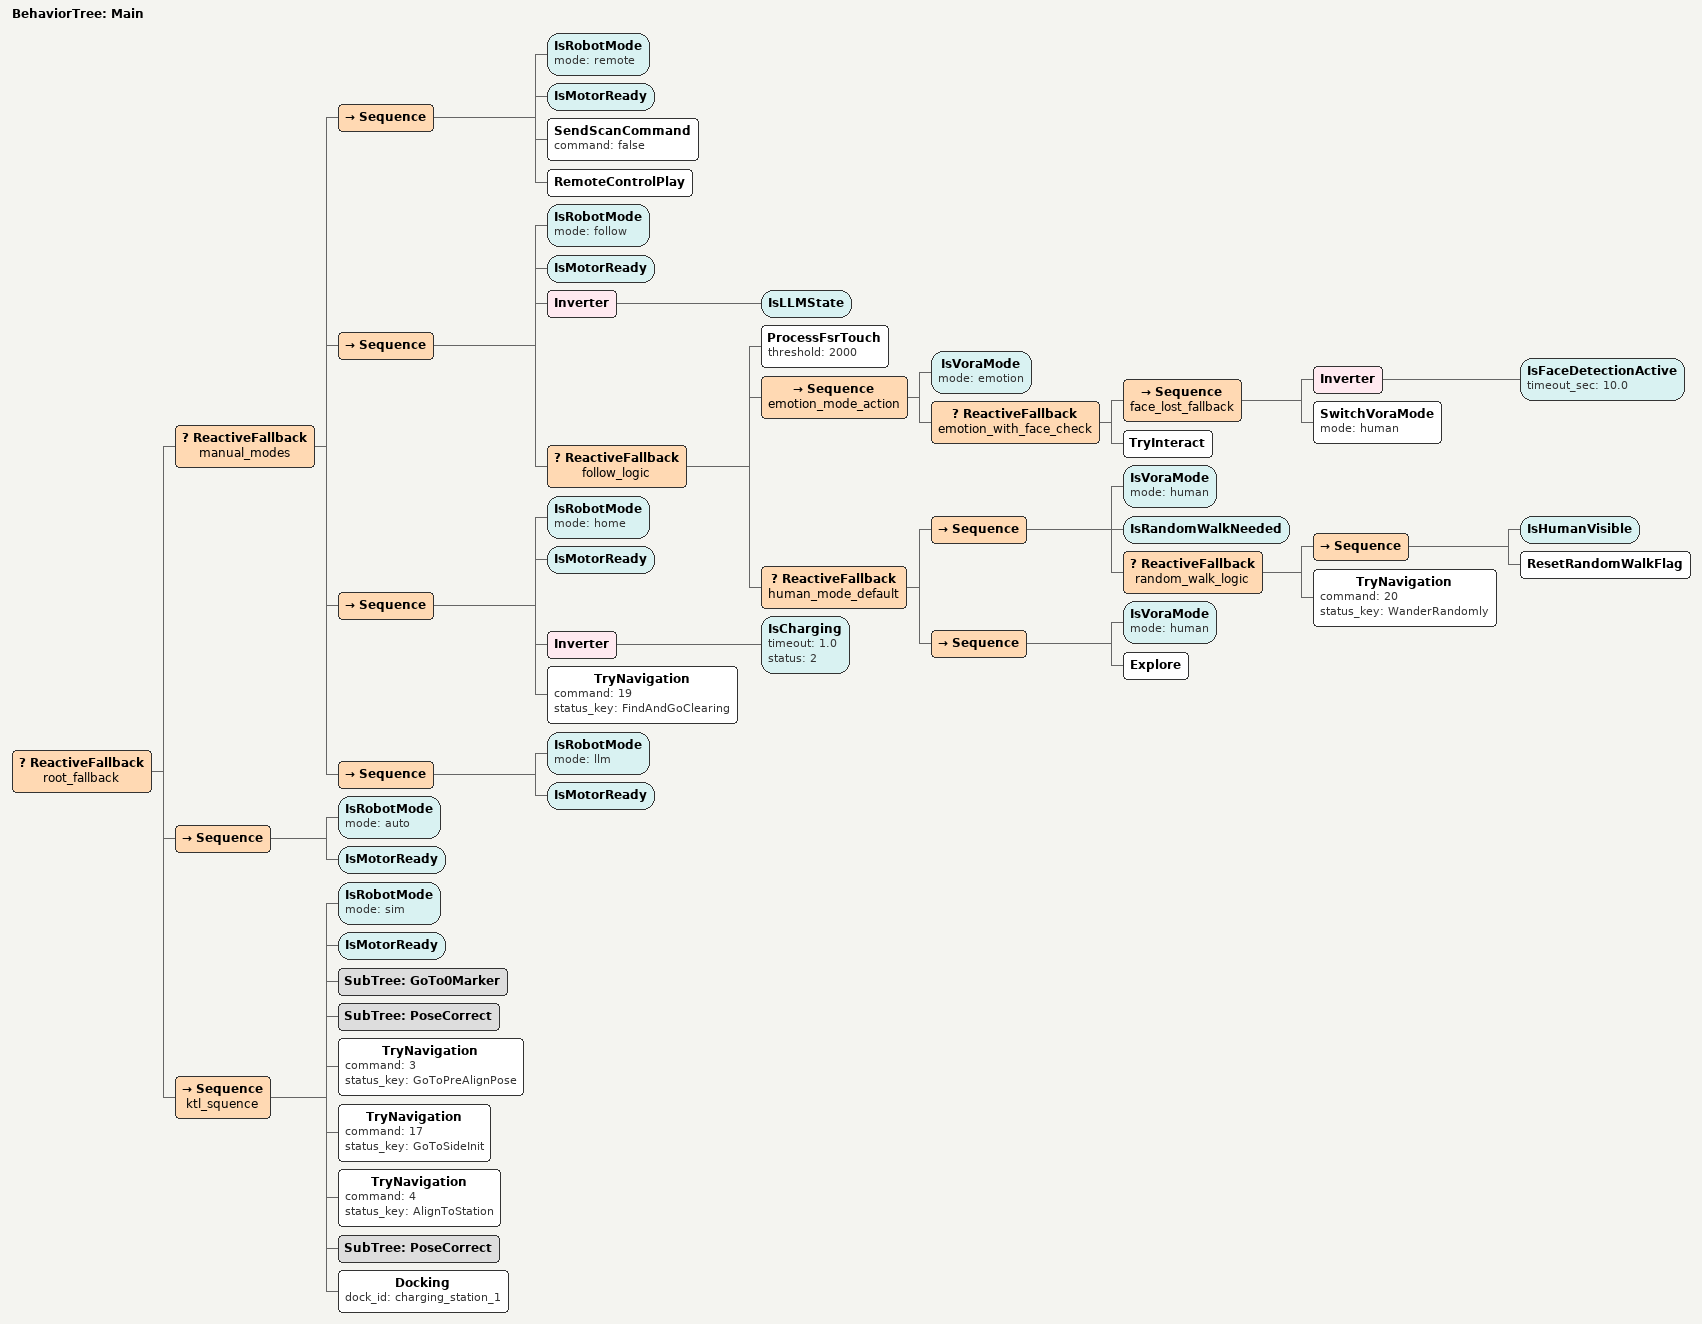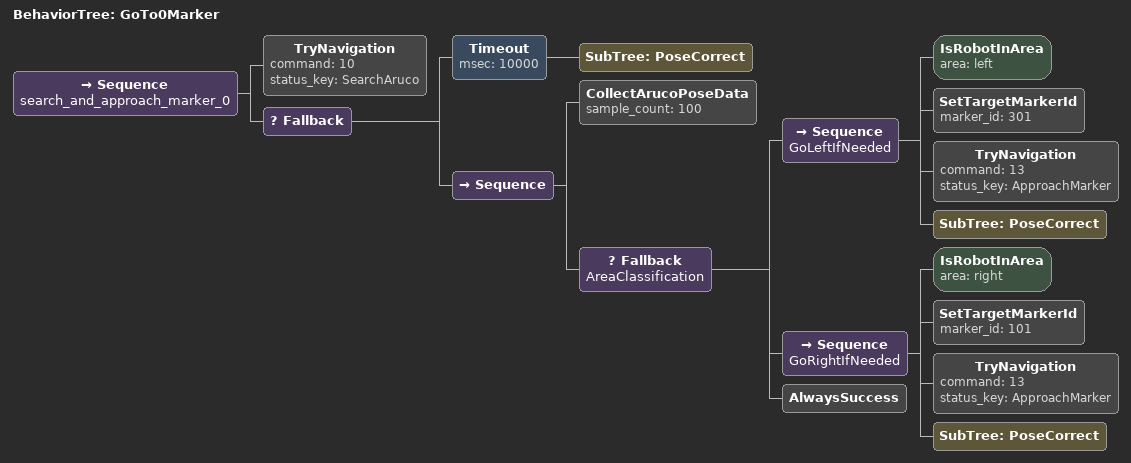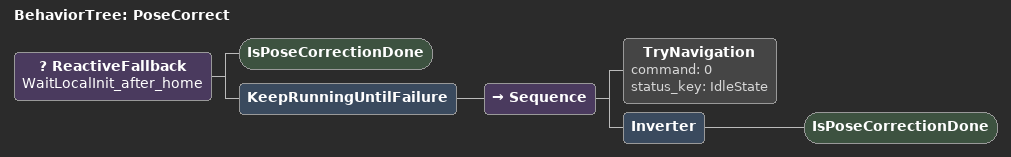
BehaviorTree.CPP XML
<?xml version="1.0" encoding="UTF-8"?>
<root BTCPP_format="4"
      main_tree_to_execute="Main">

  <BehaviorTree ID="Main">
    <ReactiveFallback name="root_fallback">

      <ReactiveFallback name="manual_modes">

        <Sequence>
          <IsRobotMode mode="remote"/>
          <IsMotorReady/>
          <SendScanCommand command="false"/>
          <RemoteControlPlay/>
        </Sequence>

        <!-- Follow Mode -->
        <Sequence>
          <IsRobotMode mode="follow"/>
          <IsMotorReady/>
          <Inverter>
            <IsLLMState/>
          </Inverter>
          <ReactiveFallback name="follow_logic">

            <!-- [MODIFIED] HIGHEST PRIORITY: React to touch -->
            <ProcessFsrTouch threshold="2000"/>

            <!-- Emotion 모드 실행 -->
            <Sequence name="emotion_mode_action">
              <IsVoraMode mode="emotion"/>
              <ReactiveFallback name="emotion_with_face_check">
                <Sequence name="face_lost_fallback">
                  <Inverter>
                    <IsFaceDetectionActive timeout_sec="10.0"/>
                  </Inverter>
                  <SwitchVoraMode mode="human"/>
                </Sequence>
                <TryInteract/>
              </ReactiveFallback>
            </Sequence>

            <!-- Human 모드 기본 동작 -->
            <ReactiveFallback name="human_mode_default">
              <!-- 1. 랜덤 워크가 필요한 상태 -->
              <Sequence>
                <IsVoraMode mode="human"/>
                <IsRandomWalkNeeded/>
                <ReactiveFallback name="random_walk_logic">

                  <Sequence>
                    <IsHumanVisible/>
                    <ResetRandomWalkFlag/>
                  </Sequence>

                  <TryNavigation command="20" status_key="WanderRandomly"/>
                </ReactiveFallback>
              </Sequence>

              <Sequence>
                <IsVoraMode mode="human"/>
                <Explore/>
              </Sequence>
            </ReactiveFallback>

          </ReactiveFallback>
        </Sequence>

        <Sequence>
          <IsRobotMode mode="home"/>
          <IsMotorReady/>
          <Inverter>
            <IsCharging timeout="1.0" status="2"/>
          </Inverter>
          <TryNavigation command="19" status_key="FindAndGoClearing"/>
        </Sequence>

        <Sequence>
          <IsRobotMode mode="llm"/>
          <IsMotorReady/>
        </Sequence>
      </ReactiveFallback>

      <!-- AUTO MODE -->
      <Sequence>
        <IsRobotMode mode="auto"/>
        <IsMotorReady/>

      </Sequence>

      <!-- SIM MODE -->
      <Sequence name="ktl_squence">
        <IsRobotMode mode="sim"/>
        <IsMotorReady/>
        <SubTree ID="GoTo0Marker"/>

        <SubTree ID="PoseCorrect"/>
        <TryNavigation command="3" status_key="GoToPreAlignPose"/>
        <!-- AlignToStation 전에 측면 위치로 이동 -->
        <TryNavigation command="17" status_key="GoToSideInit"/>
        <TryNavigation command="4" status_key="AlignToStation"/>
        <SubTree ID="PoseCorrect"/>
        <Docking dock_id="charging_station_1"/>
      </Sequence>

    </ReactiveFallback>

  </BehaviorTree>

  <BehaviorTree ID="GoTo0Marker">
    <Sequence name="search_and_approach_marker_0">
      <TryNavigation command="10" status_key="SearchAruco"/>
      <Fallback>
        <Timeout msec="10000">
          <SubTree ID="PoseCorrect"/>
        </Timeout>
        <Sequence>
          <CollectArucoPoseData sample_count="100"/>

          <!-- 평균 pose를 기반으로 로봇이 어느 영역에 있는지 확인 후 이동 -->
          <Fallback name="AreaClassification">
            <Sequence name="GoLeftIfNeeded">
              <IsRobotInArea area="left"/>
              <SetTargetMarkerId marker_id="301"/>
              <TryNavigation command="13" status_key="ApproachMarker"/>
              <SubTree ID="PoseCorrect"/>
            </Sequence>
            <Sequence name="GoRightIfNeeded">
              <IsRobotInArea area="right"/>
              <SetTargetMarkerId marker_id="101"/>
              <TryNavigation command="13" status_key="ApproachMarker"/>
              <SubTree ID="PoseCorrect"/>
            </Sequence>
            <AlwaysSuccess/>
          </Fallback>
        </Sequence>
      </Fallback>
    </Sequence>
  </BehaviorTree>

  <BehaviorTree ID="PoseCorrect">
    <ReactiveFallback name="WaitLocalInit_after_home">
      <IsPoseCorrectionDone/>
      <KeepRunningUntilFailure>
        <Sequence>
          <TryNavigation command="0" status_key="IdleState"/>
          <Inverter>
            <IsPoseCorrectionDone/>
          </Inverter>
        </Sequence>
      </KeepRunningUntilFailure>
    </ReactiveFallback>
  </BehaviorTree>

  <!-- (Other SubTrees like HomeMode) -->

</root>
